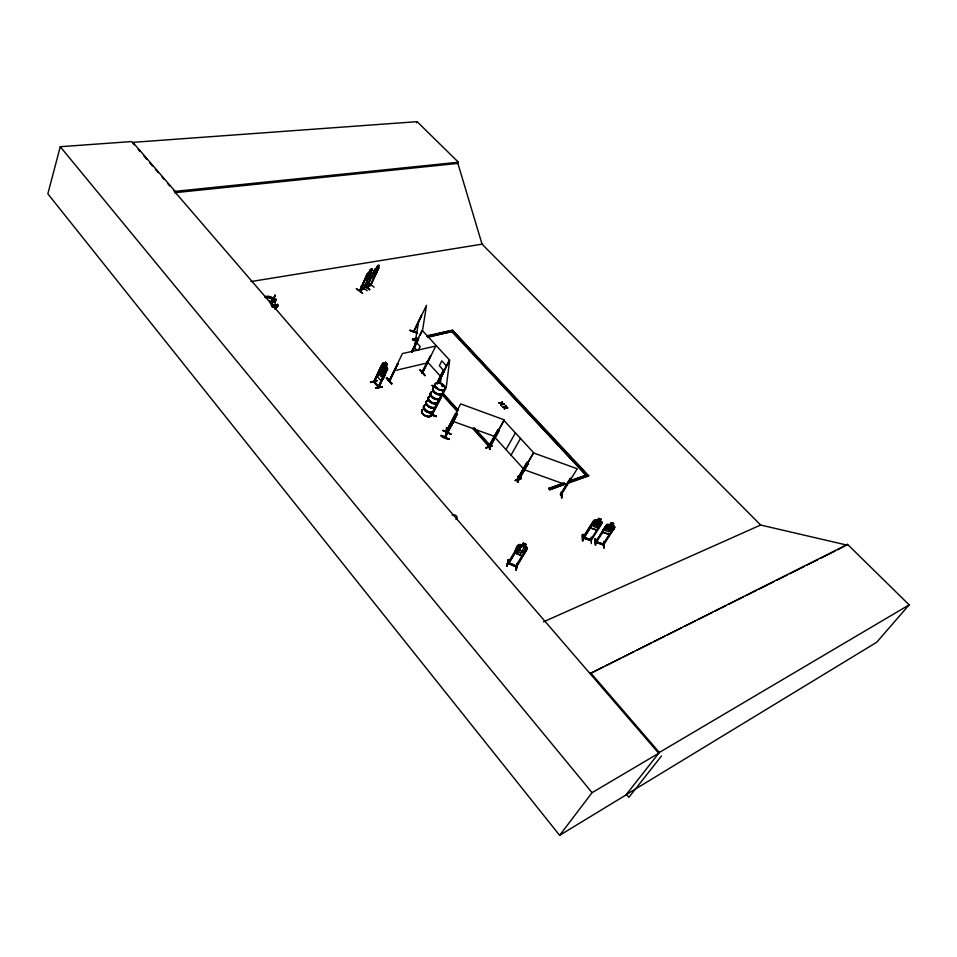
<?xml version="1.0" encoding="UTF-8"?>
<svg xmlns="http://www.w3.org/2000/svg" width="957" height="957" viewBox="0 0 957 957"><rect width="100%" height="100%" fill="white"/><g stroke="black" fill="none" stroke-linecap="round" stroke-linejoin="round"><path stroke-width="1.44" d="M570.372 478.524L571.102 478.787L570.372 478.524L560.419 494.769L561.292 495.056L561.627 494.219L560.658 494.314M489.589 449.264L490.104 443.498M271.728 306.396L272.255 304.757M382.322 369.223L382.345 372.225C384.535 369.797 385.719 372.907 382.453 373.074L382.381 376.819L381.867 373.134C379.618 375.634 378.194 372.44 381.747 372.309L381.807 368.684L383.96 371.017M489.936 449.467C488.943 442.768 490.319 449.108 489.661 447.122L489.673 446.656M561.723 498.011L561.544 491.731L561.711 497.951M561.651 494.458L560.934 493.979M561.52 491.731L561.52 497.568M384.056 368.158L383.542 364.605L383.458 368.242C379.893 368.301 381.388 371.687 383.59 369.067L384.068 372.775L384.164 369.007L386.365 367.775L384.319 367.775M517.522 563.852L516.23 570.145L517.294 563.374M389.762 380.671C387.98 380.527 391.174 380.001 389.463 380.168M389.942 380.862L389.056 380.802L397.801 363.708L389.942 380.91L389.284 381.065L402.407 353.576L435.746 346.051L422.504 372.991M454.12 419.692L456.692 414.405L446.632 432.528L445.161 436.859M445.364 437.182L455.329 417.79M445.687 436.571L445.364 437.098M528.431 463.379L527.69 462.913L528.431 463.379L518.79 479.852L528.431 463.176M518.969 479.684C518.981 480.366 517.94 477.459 518.586 478.799M518.06 482.017L517.474 482.184L518.335 476.251L517.928 482.244M517.809 476.407L517.486 482.172M517.928 482.352L518.335 476.251M591.294 543.6L591.199 537.092M497.999 429.825L498.729 430.088L497.999 429.825L488.8 446.381L489.41 446.512M489.936 449.491L490.068 443.474L489.482 449.323M603.819 547.966L603.7 541.53M488.943 446.429L489.601 446.44M489.015 445.914L490.02 445.866M489.29 445.579L489.9 446.046M273.523 300.055L275.102 295.27M271.429 305.127L273.259 300.354M419.991 370.06L425.064 375.611M424.956 375.67L420.087 369.797L425.147 375.347M375.623 388.255L382.31 386.999L375.718 387.944M375.742 387.992L382.094 386.676M455.281 414.07L455.999 414.525L455.281 414.07L446.393 431.021L447.122 431.308M520.165 544.533L518.706 544.82C516.086 544.366 514.076 557.07 515.44 550.395M447.529 430.71L446.752 430.207L447.517 430.913M445.639 433.497L446.883 427.851L446.249 428.042M446.082 433.557L446.656 428.114M446.094 433.665L446.871 427.839M447.433 430.734L446.847 430.243M271.704 305.151L272.278 305.355L271.728 304.816M433.078 387.992L432.959 387.382L435.387 386.76L432.983 387.418M440.663 397.538L432.026 414.895L446.189 387.741L449.646 360.31L438.234 382.908M437.911 383.267L444.467 370.574L438.174 383.374M440.387 382.956L441.153 377.142M515.261 480.474L521.314 478.129M521.409 478.727L515.488 480.737M380.671 367.416L382.716 368.553L383.649 366.459L385.42 368.325L384.331 370.455L385.587 371.735C385.515 376.663 381.221 385.24 377.537 375.838L377.943 373.11L380.719 367.512M377.608 375.826L378.015 373.086M417.695 340.106L411.881 352.164M421.57 315.87L413.376 332.294L426.499 305.283L422.587 330.261L420.087 335.452M379.929 369.055L379.534 371.723L383.386 376.185L379.391 371.759L379.869 368.995M417.479 333.144L409.859 330.189L417.491 332.976M598.699 528.324L596.582 530.034L590.242 527.869L590.589 525.56M413.639 331.648L414.01 331.828M602.826 532.319L609.142 534.413L611.272 532.714L609.142 534.473L602.826 532.319L603.281 529.975L606.666 524.568L609.836 524.855L611.14 522.761C617.133 522.307 609.812 526.386 614.382 526.338L614.777 527.415L603.568 545.047L603.963 544.437L603.077 544.174M602.922 532.271L603.173 529.951M414.453 347.128L418.52 321.959M368.11 282.554L374.139 287.196M367.237 290.725L361.04 286.203M274.898 295.235L273.977 298.201M526.517 550.06L525.776 549.509L515.488 566.592L516.373 566.915L526.517 550.06L525.776 549.509M509.1 562.776L508.957 563.171C514.34 564.821 514.555 566.628 516.792 566.089M526.84 547.344L527.283 548.576L516.421 566.7M515.895 569.941L517.247 563.338L516.002 569.642M518.766 546.71L518.024 546.16L518.766 546.71L508.741 563.386M527.163 548.564L526.84 547.368L524.795 546.447M498.764 431.164L489.434 447.828L488.931 447.242L498.274 430.626L498.764 431.164L489.625 447.709L489.075 447.11L504.363 419.884L460.676 403.902L446.56 431.105M523.886 554.103L527.175 548.493M526.817 547.428L520.082 544.509L522.079 545.251L520.225 545.442L517.869 549.354L518.287 551.639L520.955 552.799L523.383 551.758L525.752 547.859L524.747 546.543L526.159 544.413L523.3 543.157L516.995 553.672M508.634 559.63L507.94 559.773L507.09 566.209L508.61 559.618M523.3 543.157L526.147 544.485M515.069 552.859L521.732 555.85L523.898 554.079M520.153 544.521L518.718 544.748M274.946 295.51L274.719 296.67M365.215 278.607L364.916 280.365M371.95 276.8C373.637 271.537 368.816 281.095 375.311 275.006L379.104 267.206L370.742 285.282L371.244 284.241M436.38 416.08L430.985 414.106M134.363 144.89L131.492 141.564L60.255 146.708L47.85 193.84L559.63 835.341L625.962 794.98L659.337 752.465L909.15 604.872L847.567 544.389L590.05 673.62L603.365 666.957M271.716 301.288L273.176 300.055L271.716 301.288L275.126 302.974L275.867 299.122L274.288 299.673L273.846 298.979A8.278 6.041 -8.7 0 0 264.706 296.538M275.126 302.974L275.867 299.122M374.809 269.587L366.746 287.411L367.5 286.55M271.13 305.02L273.858 297.471M273.858 298.668L273.403 300.02M363.481 288.655L364.234 288.631L359.748 291.048L367.691 273.068L371.902 270.245L368.325 278.595L364.773 280.401M175.143 191.352L174.7 192.716L457.877 163.396L458.415 162.235L417.085 121.659L132.879 142.342L175.143 191.352L458.415 162.235M378.482 386.413L379.116 386.736M374.295 381.687L374.402 382.357L373.613 381.771M275.126 309.255L277.817 306.061L277.554 304.362M442.002 385.755C444.383 384.738 442.971 388.123 442.098 385.695M443.019 385.683L442.421 386.15L442.672 385.42M456.345 415.769L457.314 413.316L444.838 437.469L446.883 431.93M436.799 387.848L436.548 387.202M437.014 387.848L436.248 387.549M454.36 419.034L450.891 426.619L451.812 424.992M453.283 421.69L453.678 420.578M455.46 415.721L446.883 433.09M455.185 418.197L455.891 416.271M447.015 432.66L445.113 437.6L455.173 417.862L454.479 418.903M273.714 297.818L273.379 299.206M449.156 439.06C443.45 439.598 433.82 430.65 449.132 439.107M269.575 302.376L269.874 301.646M275.006 295.27L274.252 297.137M271.8 305.881L272.302 304.625M448.977 439.419L441.01 435.614M416.594 122.807L417.085 121.659M356.518 288.643L362.667 293.261L356.267 288.775M367.476 274.121L360.167 290.856L367.261 273.965L359.485 290.868L364.497 288.021L363.768 288.093M369.534 271.597L370.371 269.467L371.926 268.738L369.677 275.042L366.83 277.829L370.443 269.515M455.03 418.604L456.68 414.979M370.861 270.855L371.854 268.69M363.504 288.691L370.311 273.319M363.839 288.428L364.27 287.818M371.28 271.824L363.792 288.835M364.186 288.679L371.854 270.329M373.912 270.64L374.534 270.592L366.531 287.256L370.826 285.234M366.591 287.184L367.249 286.406M379.104 267.302L374.701 269.539L366.746 287.411L371.172 285.09M367.452 286.574L367.189 287.172M376.675 271.525L373.852 274.276L375.551 269.192L377.417 265.962L378.876 265.185L370.491 285.102M377.883 267.35L378.793 265.28M370.742 285.282L378.278 268.319M369.474 289.732C364.82 283.176 358.66 283.069 369.701 289.564M455.747 416.235C457.195 412.575 451.273 426.164 452.661 422.611M370.61 382.166L376.938 380.862M370.491 382.525L377.118 380.623L370.658 382.166M382.381 365.203L374.127 382.405L382.381 365.203L381.687 364.737L373.661 381.915L378.673 387.537M373.9 381.783L382.537 363.301L383.482 363.217L387.406 367.632L387.585 368.995L378.9 387.477L374.02 381.819M373.984 381.831L374.127 381.101M385.599 362.452L384.594 364.581L383.422 364.342L379.642 372.417L379.69 375.036L381.281 376.795L382.92 376.065L386.676 368.002L386.173 366.352L387.262 364.21L385.575 362.32L384.57 364.45M385.527 362.464L384.523 364.593L383.398 363.337M387.262 364.21L386.102 366.364L387.585 368.995M386.245 369.869L386.939 370.335L386.245 369.869L378.147 387.035L378.625 387.477L374.606 381.915M378.422 386.867L386.472 369.809M378.541 387.429L387.441 368.971M454.144 419.357L452.422 423.353L452.984 422.504M386.784 377.74C401.988 396.15 376.376 365.682 391.856 383.446M409.823 330.452L417.431 333.263M397.801 363.708L389.583 380.635M413.424 332.27L421.367 315.355M416.271 339.807L413.4 340.441L412.443 339.4L417.001 337.953M413.4 340.441L416.51 339.292M411.761 351.339L417.132 340.56L417.587 341.051L412.419 351.781M411.618 352.068L422.097 330.273L449.431 359.94L437.409 383.781M412.216 351.829L418.843 338.048M418.4 350.142L420.183 346.482L416.702 342.666M422.803 372.393L421.977 372.297L421.989 373.158M430.494 356.136L421.654 372.967L430.494 356.136L422.444 373.027M422.743 372.405L421.941 373.194M502.365 406.641L504.71 407.156L505.547 405.469L505.966 405.912L504.495 408.95L504.794 407.12L502.365 406.641L504.794 407.12M501.887 403.675L504.351 404.165L501.887 403.675L502.198 401.844L501.336 403.531L499.004 403.017L501.528 403.196L501.241 403.83L499.004 403.017M564.283 482.723L548.66 488.56L549.749 489.757L588.711 475.713L452.553 330.213L487.855 368.72M499.183 402.682L501.42 403.495L501.133 405.313L501.97 403.651L504.351 404.165M436.739 383.326L443.785 369.701L444.251 370.203L437.193 383.841M436.942 383.279L443.785 369.701M440.95 397.633L432.097 414.297M436.38 416.044L436.177 416.69L430.77 414.752M446.417 430.829L447.469 430.423M456.022 414.333L447.242 431.368M446.763 433.15L457.314 413.316M518.239 479.361L517.665 478.344M502.198 401.844L502.604 402.299M500.714 404.859L501.133 405.313M501.97 403.651L504.16 404.5M504.71 407.156L502.545 406.306M505.547 405.469L505.966 405.912M504.076 408.495L504.495 408.95M507.533 408.125L507.318 407.371L505.44 406.976L505.152 407.61L507.533 408.125L507.318 407.371M491.934 446.106L486.156 447.732M472.794 428.592L488.572 446.058L490.02 445.184L474.241 427.743M488.788 446.345L498.011 429.633M489.135 447.17L503.908 420.422L533.611 452.673L517.988 479.445L517.474 478.835L527.008 462.351L527.726 462.841L527.008 462.351M485.989 448.079L492.149 445.866L485.689 447.756M506.002 449.611L515.404 432.899M511.026 455.137L520.5 438.438M527.211 462.279L517.462 478.919M517.881 479.337L518.503 478.644M521.29 478.057L515.165 480.438M549.749 489.757L565.36 483.883M518.79 544.82L507.808 563.29L508.598 563.565L518.814 546.495M522.067 545.442L523.347 543.265M453.582 420.159L453.283 420.913L454.001 419.812M519.687 554.881L526.027 544.437M368.325 278.595L369.737 276.286M375.323 275.054L376.723 272.757M570.372 478.321L560.407 494.53L561.292 494.853M561.185 494.793L561.568 494.183M561.125 495.056L577.215 468.774L533.575 452.948L518.227 479.648M587.335 476.586L451.453 330.452L435.411 334.4M582.945 534.317L583.184 540.514L582.514 540.693L582.358 534.485L582.55 540.657M363.337 285.162L369.701 289.624M594.082 521.673L583.806 538.157L594.082 521.673L593.34 521.409L582.921 537.882L583.435 537.033L584.093 537.595M597.252 520.464L598.496 518.275L601.223 519.268L599.919 521.29M590.242 527.869L596.582 529.963L602.168 522.881L601.774 521.864L595.445 519.699L594.034 520.082L582.885 537.631C587.682 540.274 593.005 540.262 590.732 539.82L591.474 540.035L591.067 540.645L601.439 524.185L600.685 523.922L590.349 540.406M595.517 538.719L594.847 538.899L595.529 545.263L595.493 538.707M606.738 524.627L595.505 542.344L605.96 525.895L606.714 526.362L605.972 526.111M596.534 541.985L596.151 542.571L606.714 526.147M609.884 524.95L611.188 522.929M612.408 525.812L613.712 523.73M602.85 544.832L613.281 528.396L614.035 528.862L613.281 528.396M602.85 544.808L613.293 528.611M603.951 544.222L602.838 544.497M611.188 532.738L614.765 527.355L614.298 526.386M432.038 385.563L434.526 386.604M274.671 306.264L275.137 308.369M559.63 835.341L592.06 792.671L658.703 753.267L173.588 190.407M661.466 756.006L628.869 797.348L626.476 794.489M374.689 381.747L378.541 386.401M837.674 549.773L847.567 544.389M374.773 269.587L375.503 268.558M386.269 378.171L391.377 383.841M386.58 378.051L391.7 383.793M275.269 309.183L275.173 308.573M909.15 604.872L876.66 642.279L626.225 794.645M366.842 286.633L367.476 286.645M383.302 376.089L384.774 374.618M383.374 376.077L384.846 374.606M383.314 376.209L384.893 374.677M381.508 380.156L382.967 378.685M436.392 387.705L436.667 387.729M456.393 414.608L456.31 415.446M272.865 307.364L277.686 304.29L277.961 306.108L275.879 307.795L276.142 309.087M272.171 306.503C272.889 305.235 276.035 303.417 275.616 306.132M272.243 306.994L274.396 304.601M521.721 555.682L523.802 554.043M516.708 566.329C509.83 562.094 500.882 561.005 516.278 566.879M595.254 538.97L595.529 545.263M508.382 559.881L506.672 565.982M596.211 542.547L595.457 542.009L603.484 544.724M596.594 542.14L595.78 541.459L603.867 544.198M590.983 540.609L582.98 537.882L583.435 537.356L590.553 539.521M363.696 288.26L360.394 290.33M370.682 284.672L367.428 286.717M421.762 372.907L422.157 372.775M378.493 268.486L377.871 268.534M378.47 265.807L377.285 266.955L378.159 266.489M371.149 269.994L370.251 270.472L371.448 269.3M606.032 665.629L620.674 658.308M623.342 656.969L633.989 651.645M636.656 650.317L651.298 642.984M653.954 641.657L664.613 636.333M667.268 634.993L681.91 627.672M684.578 626.345L695.225 621.021M697.892 619.681L712.534 612.36M715.19 611.033L725.849 605.697M728.504 604.369L743.158 597.048M745.814 595.709L756.461 590.385M759.128 589.057L773.77 581.736M776.438 580.397L787.085 575.073M789.752 573.745L804.394 566.412M807.05 565.085L817.709 559.761M820.364 558.421L835.006 551.1M518.156 479.397L518.885 479.648M384.81 371.962L383.171 372.704L381.604 370.945L381.556 368.301M543.504 621.835L760.636 525.034L846.993 545.107M760.719 525.118L482.053 244.155L457.877 163.396M443.187 385.647L443.438 386.437L443.354 385.827M507.784 562.979L516.325 566.652M568.147 482.914L588.711 475.713M568.47 481.263L586.569 474.947M548.66 488.56L562.584 483.704M570.946 480.785L586.27 475.438L452.218 332.043M264.826 297.22A8.278 6.041 -8.7 0 1 273.965 299.649L274.408 300.354L275.987 299.804M488.572 446.058L489.733 445.699M422.731 372.476L422.133 372.56M385.587 371.735L381.616 367.332M397.98 363.911L397.227 363.851M394.212 370.742L427.42 362.906M385.575 362.32L387.19 364.222M382.465 363.325L383.47 363.325M417.587 341.051L416.929 340.608M412.443 339.4L415.314 338.778M426.798 336.278L432.54 335.022M427.994 336.792L452.386 331.457L427.743 337.295M427.049 335.763L452.553 330.213M250.901 281.561L482.603 244.071M597.204 520.369L595.469 520.608L593.065 524.364L593.388 526.434L595.912 527.295L598.292 526.159L600.709 522.402L599.788 521.266L601.223 519.268M609.884 524.879L608.09 525.082L605.661 528.838L605.972 530.896L608.485 531.757L610.877 530.609L613.317 526.876L612.408 525.74M582.717 534.568L582.969 540.849M274.599 304.84L275.425 304.924M442.995 386.173L443.091 385.539M443.151 386.52L442.421 385.647M596.534 541.949L602.946 544.078M603.412 545L595.505 542.284M270.173 302.651L269.898 300.821L270.03 302.735M381.496 368.469L382.668 368.708M507.138 407.706L505.248 407.311L507.712 407.79M508.334 562.417L508.992 562.704L508.095 562.584M614.382 526.41L608.078 524.257L606.666 524.568M593.352 521.625L594.094 521.888M430.853 414.405L436.248 416.343L430.817 414.489M523.922 469.612L567.202 485.187M434.789 386.293L432.05 385.384L434.669 386.52M451.788 420.889L495.116 436.619M516.014 565.719L516.696 566.054M524.328 547.237L521.661 546.076L519.292 549.976L521.96 551.136M515.022 552.823L521.756 555.766M596.606 541.734L596.319 542.559M584.057 537.296L590.445 539.688M436.691 387.537L436.213 387.394A5.539 3.206 26.9 0 1 439.131 382.728A5.539 3.206 26.9 0 1 444.897 389.068A5.539 3.206 26.9 0 1 436.129 387.418M442.9 430.566L450.867 434.263M271.597 300.606L274.994 302.304M603.688 541.495L604.154 548.134M491.91 373.063L502.066 383.924M506.133 388.267L516.29 399.117M519.34 402.383L530.513 414.321M533.551 417.575L570.121 456.668M574.188 461.011L584.344 471.873M446.393 365.873L441.811 360.873L439.347 365.777L443.916 370.778M412.694 338.886L413.639 339.926M548.959 488.058L550.048 489.254M413.962 347.14L416.965 350.441M426.954 361.411L440.938 376.771M494.673 437.158L523.957 469.337M442.672 392.86L458.451 410.302M442.409 393.375L449.312 401.007M452.266 404.273L457.195 409.728M475.928 430.435L484.804 440.256M442.481 394.26L457.279 410.625M473.069 428.078L488.848 445.543M441.237 393.674L457.015 411.139M383.673 366.591L385.264 368.349M382.357 369.402L383.924 371.172M590.636 672.795L659.337 752.465M138.191 149.34L140.105 151.553M143.933 155.991L146.792 159.329M149.663 162.654L152.534 165.992M155.405 169.317L158.276 172.643M162.104 177.081L164.018 179.306M167.846 183.744L169.76 185.969M60.255 146.708L592.06 792.671M601.774 521.924L602.061 522.941M384.259 370.467L384.786 372.117M274.264 299.649L274.408 300.354M275.353 304.876L275.999 309.075M601.439 524.185L600.685 523.922M440.304 396.796A5.503 3.218 26.8 0 1 434.155 398.89A5.503 3.218 26.8 0 1 431.081 392.585M440.507 396.533A5.575 3.254 26.8 0 1 434.275 398.662A5.575 3.254 26.8 0 1 431.164 392.274M438.318 400.72A5.503 3.23 26.8 0 1 432.157 402.825A5.503 3.23 26.8 0 1 429.095 396.509M438.426 400.445A5.479 3.218 26.8 0 1 432.301 402.55A5.479 3.218 26.8 0 1 429.25 396.258M438.402 400.552A5.503 3.23 26.8 0 1 432.241 402.658A5.503 3.23 26.8 0 1 429.179 396.354M442.493 390.839A5.586 3.254 26.9 0 1 440.399 394.703A5.586 3.254 26.9 0 1 433.533 391.569A5.586 3.254 26.9 0 1 434.454 387.166M440.698 396.007A5.503 3.206 26.8 0 1 435.22 398.375A5.503 3.206 26.8 0 1 430.853 392.406M431.475 391.796A5.503 3.206 26.8 0 1 432.385 391.413M442.696 392.095A5.515 3.206 26.9 0 1 437.205 394.451A5.515 3.206 26.9 0 1 432.827 388.482M433.449 387.872A5.515 3.206 26.9 0 1 434.358 387.489M440.627 396.294A5.575 3.254 26.8 0 1 437.301 399.177A5.575 3.254 26.8 0 1 431.033 395.72A5.575 3.254 26.8 0 1 432.193 391.64M442.613 390.6A5.586 3.242 26.9 0 1 440.902 394.416A5.586 3.242 26.9 0 1 434.239 391.975A5.586 3.242 26.9 0 1 433.653 387.31M443.103 391.305A5.515 3.206 26.9 0 1 439.813 394.14A5.515 3.206 26.9 0 1 433.605 390.707A5.515 3.206 26.9 0 1 434.753 386.7M433.808 410.732A5.539 3.278 26.8 0 1 426.882 411.642A5.539 3.278 26.8 0 1 424.465 405.577M431.667 413.759A5.455 3.242 26.8 0 1 425.53 415.912A5.455 3.242 26.8 0 1 422.515 409.596A5.431 3.23 26.8 0 0 425.59 415.781A5.431 3.23 26.8 0 0 431.703 413.651A5.431 3.23 26.8 0 1 425.59 415.781A5.431 3.23 26.8 0 1 422.575 409.5M437.672 400.158A5.479 3.218 26.8 0 1 435.973 403.938A5.479 3.218 26.8 0 1 429.442 401.545A5.479 3.218 26.8 0 1 428.892 396.952M438.222 400.899A5.503 3.23 26.8 0 1 432.074 403.005A5.503 3.23 26.8 0 1 429.011 396.688M436.105 405.17A5.551 3.266 26.8 0 1 432.779 408.077A5.551 3.266 26.8 0 1 426.535 404.62A5.551 3.266 26.8 0 1 427.719 400.528M435.902 405.421A5.479 3.23 26.8 0 1 430.423 407.814A5.479 3.23 26.8 0 1 426.104 401.856M426.726 401.246A5.479 3.23 26.8 0 1 427.623 400.851M433.928 410.493A5.539 3.278 26.8 0 1 426.391 411.032A5.539 3.278 26.8 0 1 425.506 404.931M435.83 403.938A5.551 3.266 26.8 0 1 434.095 407.778A5.551 3.266 26.8 0 1 427.468 405.361A5.551 3.266 26.8 0 1 426.918 400.684M436.296 404.644A5.479 3.23 26.8 0 1 430.16 406.773A5.479 3.23 26.8 0 1 427.121 400.457M431.607 414.836A5.419 3.23 26.8 0 1 424.824 415.733A5.419 3.23 26.8 0 1 422.456 409.775M452.099 515.093A3.182 2.44 17.8 0 1 456.477 516.098A3.182 2.44 17.8 0 1 455.903 519.507M266.01 297.878A7.094 5.168 -8.7 0 1 273.295 300.737M265.89 297.208A7.094 5.168 -8.7 0 1 273.176 300.055M369.103 274.097L369.007 276.011L368.612 274.695L366.507 277.374L368.505 274.408C367.452 272.613 374.426 268.594 369.103 274.097M376.125 270.568L376.065 272.398L375.634 271.166L373.553 273.834L375.527 270.879C374.414 269.515 381.496 264.766 376.125 270.568M597.503 526.864L596.546 526.769L596.331 524.328L592.742 525.489L596.055 523.718C593.95 520.034 597.934 520.094 596.941 523.443L600.362 522.366L597.192 524.089L597.503 526.864M610.087 531.326L609.119 531.159L608.927 528.802L605.338 529.951L608.664 528.18C606.582 524.52 610.566 524.58 609.549 527.917L612.97 526.84L609.788 528.551L610.087 531.326M450.914 434.095L442.959 430.387L450.914 434.095M369.246 272.326L367.548 276.178L368.935 275.437L370.634 271.585L369.246 272.326M376.28 268.809L374.582 272.637L375.945 271.908L377.644 268.08L376.28 268.809M384.259 365.287L380.491 373.35L382.07 375.12L385.838 367.057L384.259 365.287M383.793 367.261L384.475 369.091L383.793 367.261M385.707 363.122L386.389 364.964L385.707 363.122M523.611 543.827L523.192 544.533L524.903 545.287L525.333 544.581L523.611 543.827M596.821 521.075L594.417 524.831L596.941 525.692L599.357 521.936L596.821 521.075M598.783 518.861L598.352 519.543L599.979 520.094L600.41 519.424L598.783 518.861M609.442 525.549L607.013 529.293L609.525 530.154L611.966 526.41L609.442 525.549M611.415 523.359L610.985 524.029L612.612 524.58L613.042 523.91L611.415 523.359M277.267 304.948L276.764 306.623L277.267 304.948M435.949 387.8A5.515 3.194 26.9 0 0 444.682 389.451A5.515 3.194 26.9 0 0 438.94 383.135A5.515 3.194 26.9 0 0 435.949 387.8M436.057 387.549A5.539 3.206 26.9 0 0 444.826 389.212A5.539 3.206 26.9 0 0 439.06 382.872A5.539 3.206 26.9 0 0 436.057 387.549M427.42 412.192A5.443 3.23 26.8 0 0 433.533 410.051A5.455 3.23 26.8 0 1 427.408 412.192A5.455 3.23 26.8 0 1 424.382 405.888A5.443 3.23 26.8 0 0 427.42 412.192M427.803 411.414A5.455 3.23 26.8 0 0 433.988 410.194A5.467 3.23 26.8 0 1 427.803 411.414A5.467 3.23 26.8 0 1 424.154 405.72A5.455 3.23 26.8 0 0 427.803 411.414M425.686 404.727A5.455 3.23 26.8 0 0 424.788 405.122A5.467 3.23 26.8 0 1 425.686 404.715"/></g></svg>
